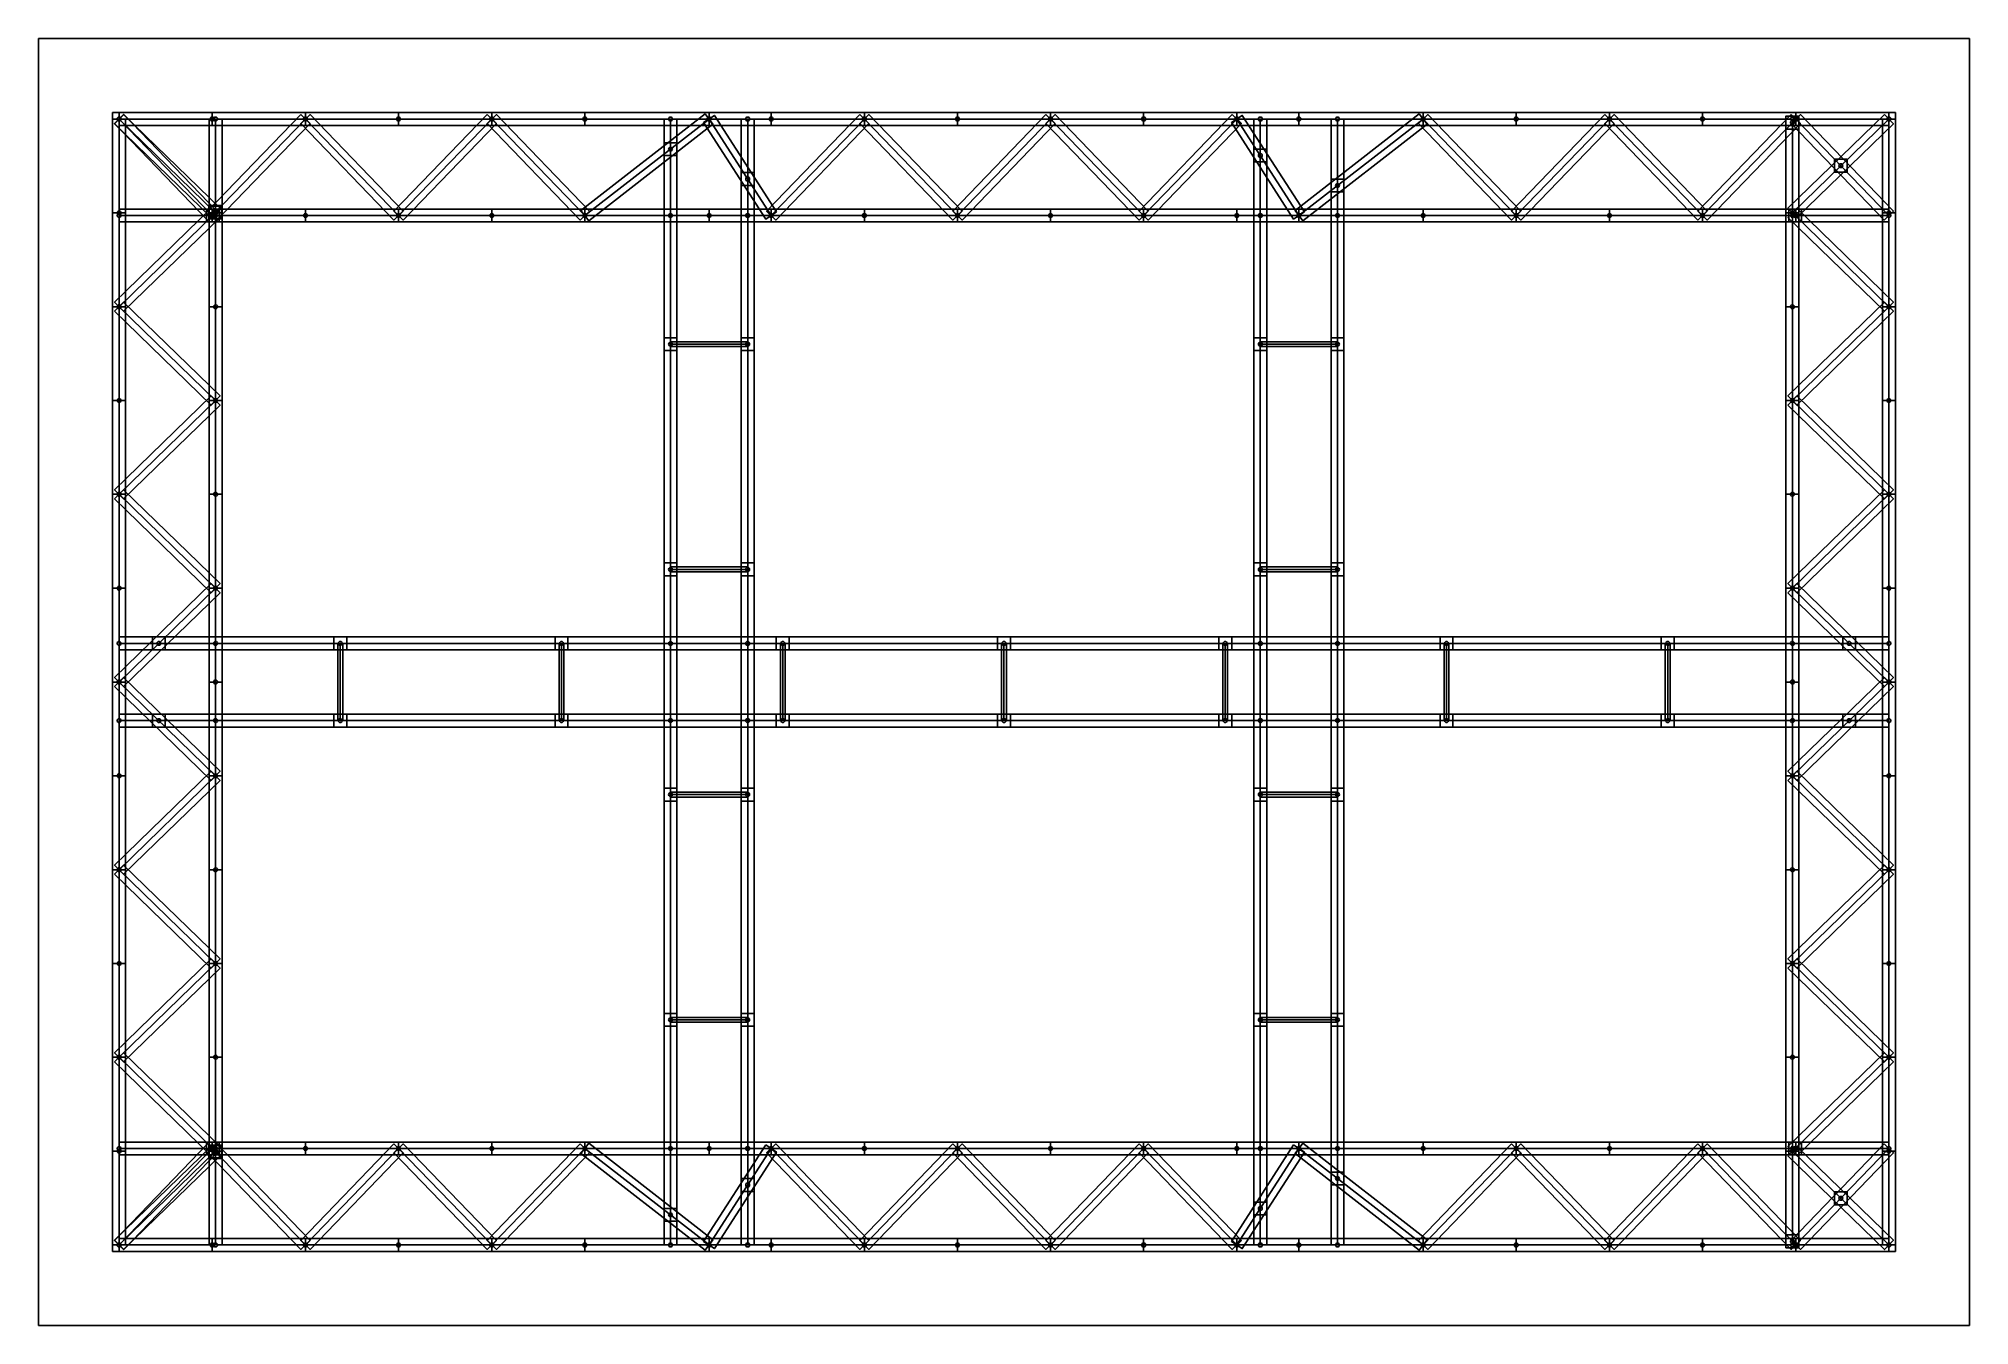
# Model space of a CAD drawing. Header units: metres. Extents: x 0 to 120, y 0 to 80.
import ezdxf

# ---------------------------------------------------------------- set-up
doc = ezdxf.new("R2010")
doc.units = ezdxf.units.M
for name, color, linetype in [('DEBUG_NODE', 1, 'Continuous'), ('PILLAR', 7, 'Continuous'), ('STRUT', 4, 'Continuous'), ('STRUT_OUTLINE', 9, 'Continuous'), ('TIE', 8, 'Continuous'), ('TRUSS_CHORD', 3, 'Continuous'), ('TRUSS_WEB', 30, 'Continuous'), ('WALING', 6, 'Continuous'), ('WALING_OUTLINE', 213, 'Continuous'), ('WALL_REF', 1, 'Continuous')]:
    doc.layers.add(name, color=color, linetype=linetype)

msp = doc.modelspace()

# ---------------------------------------------------------------- linework, layer by layer
at = {"layer": 'DEBUG_NODE'}
for centre in [(5, 75), (10.79, 75), (11, 75), (16.58, 75), (22.37, 75), (28.16, 75), (33.95, 75), (39.27, 75), (41.67, 75), (44.07, 75), (45.53, 75), (51.32, 75), (57.11, 75), (62.89, 75), (68.68, 75), (74.47, 75), (75.93, 75), (78.33, 75), (80.73, 75), (86.05, 75), (91.84, 75), (97.63, 75), (103.42, 75), (109, 75), (109, 74.78), (109.21, 75), (115, 75), (39.27, 73.13), (75.93, 72.73), (112.01, 72.1), (44.07, 71.27), (80.73, 70.87), (5, 69.17), (5, 69), (10.79, 69), (10.83, 69), (10.97, 69.19), (11, 69.22), (11, 69.17), (11, 69), (16.58, 69), (22.37, 69), (28.16, 69), (33.95, 69), (39.27, 69), (41.67, 69), (44.07, 69), (45.53, 69), (51.32, 69), (57.11, 69), (62.89, 69), (68.68, 69), (74.47, 69), (75.93, 69), (78.33, 69), (80.73, 69), (86.05, 69), (91.84, 69), (97.63, 69), (103.42, 69), (109, 69.17), (109, 69), (109.17, 69), (109.21, 69), (115, 69.17), (115, 69), (5, 63.33), (11, 63.33), (109, 63.33), (115, 63.33), (39.27, 61), (44.07, 61), (75.93, 61), (80.73, 61), (5, 57.5), (11, 57.5), (109, 57.5), (115, 57.5), (5, 51.67), (11, 51.67), (109, 51.67), (115, 51.67), (39.27, 47), (44.07, 47), (75.93, 47), (80.73, 47), (5, 45.83), (11, 45.83), (109, 45.83), (115, 45.83), (5, 42.4), (7.47, 42.4), (11, 42.4), (18.75, 42.4), (32.5, 42.4), (39.27, 42.4), (44.07, 42.4), (46.25, 42.4), (60, 42.4), (73.75, 42.4), (75.93, 42.4), (80.73, 42.4), (87.5, 42.4), (101.25, 42.4), (109, 42.4), (112.53, 42.4), (115, 42.4), (5, 40), (11, 40), (109, 40), (115, 40), (5, 37.6), (7.47, 37.6), (11, 37.6), (18.75, 37.6), (32.5, 37.6), (39.27, 37.6), (44.07, 37.6), (46.25, 37.6), (60, 37.6), (73.75, 37.6), (75.93, 37.6), (80.73, 37.6), (87.5, 37.6), (101.25, 37.6), (109, 37.6), (112.53, 37.6), (115, 37.6), (5, 34.17), (11, 34.17), (109, 34.17), (115, 34.17), (39.27, 33), (44.07, 33), (75.93, 33), (80.73, 33), (5, 28.33), (11, 28.33), (109, 28.33), (115, 28.33), (5, 22.5), (11, 22.5), (109, 22.5), (115, 22.5), (39.27, 19), (44.07, 19), (75.93, 19), (80.73, 19), (5, 16.67), (11, 16.67), (109, 16.67), (115, 16.67), (5, 11), (5, 10.83), (10.79, 11), (10.83, 11), (10.97, 10.81), (11, 11), (11, 10.83), (11, 10.78), (16.58, 11), (22.37, 11), (28.16, 11), (33.95, 11), (39.27, 11), (41.67, 11), (44.07, 11), (45.53, 11), (51.32, 11), (57.11, 11), (62.89, 11), (68.68, 11), (74.47, 11), (75.93, 11), (78.33, 11), (80.73, 11), (86.05, 11), (91.84, 11), (97.63, 11), (103.42, 11), (109, 11), (109, 10.83), (109.17, 11), (109.21, 11), (115, 11), (115, 10.83), (44.07, 8.73), (80.73, 9.13), (75.93, 7.27), (112.01, 7.9), (39.27, 6.87), (5, 5), (10.79, 5), (11, 5), (16.58, 5), (22.37, 5), (28.16, 5), (33.95, 5), (39.27, 5), (41.67, 5), (44.07, 5), (45.53, 5), (51.32, 5), (57.11, 5), (62.89, 5), (68.68, 5), (74.47, 5), (75.93, 5), (78.33, 5), (80.73, 5), (86.05, 5), (91.84, 5), (97.63, 5), (103.42, 5), (109, 5.22), (109, 5), (109.21, 5), (115, 5)]:
    msp.add_circle(centre, 0.12, dxfattribs=at)
at = {"layer": 'PILLAR'}
for points in [[(108.6, 74.38), (109.4, 74.38), (109.4, 75.18), (108.6, 75.18)], [(38.87, 72.73), (39.67, 72.73), (39.67, 73.53), (38.87, 73.53)], [(75.53, 72.33), (76.33, 72.33), (76.33, 73.13), (75.53, 73.13)], [(111.61, 71.7), (112.41, 71.7), (112.41, 72.5), (111.61, 72.5)], [(43.67, 70.87), (44.47, 70.87), (44.47, 71.67), (43.67, 71.67)], [(80.33, 70.47), (81.13, 70.47), (81.13, 71.27), (80.33, 71.27)], [(10.6, 68.82), (11.4, 68.82), (11.4, 69.62), (10.6, 69.62)], [(10.43, 68.6), (11.23, 68.6), (11.23, 69.4), (10.43, 69.4)], [(10.57, 68.79), (11.37, 68.79), (11.37, 69.59), (10.57, 69.59)], [(10.6, 68.6), (11.4, 68.6), (11.4, 69.4), (10.6, 69.4)], [(38.87, 68.6), (39.67, 68.6), (39.67, 69.4), (38.87, 69.4)], [(43.67, 68.6), (44.47, 68.6), (44.47, 69.4), (43.67, 69.4)], [(75.53, 68.6), (76.33, 68.6), (76.33, 69.4), (75.53, 69.4)], [(80.33, 68.6), (81.13, 68.6), (81.13, 69.4), (80.33, 69.4)], [(108.6, 68.6), (109.4, 68.6), (109.4, 69.4), (108.6, 69.4)], [(108.77, 68.6), (109.57, 68.6), (109.57, 69.4), (108.77, 69.4)], [(38.87, 60.6), (39.67, 60.6), (39.67, 61.4), (38.87, 61.4)], [(43.67, 60.6), (44.47, 60.6), (44.47, 61.4), (43.67, 61.4)], [(75.53, 60.6), (76.33, 60.6), (76.33, 61.4), (75.53, 61.4)], [(80.33, 60.6), (81.13, 60.6), (81.13, 61.4), (80.33, 61.4)], [(38.87, 46.6), (39.67, 46.6), (39.67, 47.4), (38.87, 47.4)], [(43.67, 46.6), (44.47, 46.6), (44.47, 47.4), (43.67, 47.4)], [(75.53, 46.6), (76.33, 46.6), (76.33, 47.4), (75.53, 47.4)], [(80.33, 46.6), (81.13, 46.6), (81.13, 47.4), (80.33, 47.4)], [(7.07, 42), (7.87, 42), (7.87, 42.8), (7.07, 42.8)], [(10.6, 42), (11.4, 42), (11.4, 42.8), (10.6, 42.8)], [(18.35, 42), (19.15, 42), (19.15, 42.8), (18.35, 42.8)], [(32.1, 42), (32.9, 42), (32.9, 42.8), (32.1, 42.8)], [(38.87, 42), (39.67, 42), (39.67, 42.8), (38.87, 42.8)], [(43.67, 42), (44.47, 42), (44.47, 42.8), (43.67, 42.8)], [(45.85, 42), (46.65, 42), (46.65, 42.8), (45.85, 42.8)], [(59.6, 42), (60.4, 42), (60.4, 42.8), (59.6, 42.8)], [(73.35, 42), (74.15, 42), (74.15, 42.8), (73.35, 42.8)], [(75.53, 42), (76.33, 42), (76.33, 42.8), (75.53, 42.8)], [(80.33, 42), (81.13, 42), (81.13, 42.8), (80.33, 42.8)], [(87.1, 42), (87.9, 42), (87.9, 42.8), (87.1, 42.8)], [(100.85, 42), (101.65, 42), (101.65, 42.8), (100.85, 42.8)], [(108.6, 42), (109.4, 42), (109.4, 42.8), (108.6, 42.8)], [(112.13, 42), (112.93, 42), (112.93, 42.8), (112.13, 42.8)], [(7.07, 37.2), (7.87, 37.2), (7.87, 38), (7.07, 38)], [(10.6, 37.2), (11.4, 37.2), (11.4, 38), (10.6, 38)], [(18.35, 37.2), (19.15, 37.2), (19.15, 38), (18.35, 38)], [(32.1, 37.2), (32.9, 37.2), (32.9, 38), (32.1, 38)], [(38.87, 37.2), (39.67, 37.2), (39.67, 38), (38.87, 38)], [(43.67, 37.2), (44.47, 37.2), (44.47, 38), (43.67, 38)], [(45.85, 37.2), (46.65, 37.2), (46.65, 38), (45.85, 38)], [(59.6, 37.2), (60.4, 37.2), (60.4, 38), (59.6, 38)], [(73.35, 37.2), (74.15, 37.2), (74.15, 38), (73.35, 38)], [(75.53, 37.2), (76.33, 37.2), (76.33, 38), (75.53, 38)], [(80.33, 37.2), (81.13, 37.2), (81.13, 38), (80.33, 38)], [(87.1, 37.2), (87.9, 37.2), (87.9, 38), (87.1, 38)], [(100.85, 37.2), (101.65, 37.2), (101.65, 38), (100.85, 38)], [(108.6, 37.2), (109.4, 37.2), (109.4, 38), (108.6, 38)], [(112.13, 37.2), (112.93, 37.2), (112.93, 38), (112.13, 38)], [(38.87, 32.6), (39.67, 32.6), (39.67, 33.4), (38.87, 33.4)], [(43.67, 32.6), (44.47, 32.6), (44.47, 33.4), (43.67, 33.4)], [(75.53, 32.6), (76.33, 32.6), (76.33, 33.4), (75.53, 33.4)], [(80.33, 32.6), (81.13, 32.6), (81.13, 33.4), (80.33, 33.4)], [(38.87, 18.6), (39.67, 18.6), (39.67, 19.4), (38.87, 19.4)], [(43.67, 18.6), (44.47, 18.6), (44.47, 19.4), (43.67, 19.4)], [(75.53, 18.6), (76.33, 18.6), (76.33, 19.4), (75.53, 19.4)], [(80.33, 18.6), (81.13, 18.6), (81.13, 19.4), (80.33, 19.4)], [(10.43, 10.6), (11.23, 10.6), (11.23, 11.4), (10.43, 11.4)], [(10.57, 10.41), (11.37, 10.41), (11.37, 11.21), (10.57, 11.21)], [(10.6, 10.6), (11.4, 10.6), (11.4, 11.4), (10.6, 11.4)], [(10.6, 10.38), (11.4, 10.38), (11.4, 11.18), (10.6, 11.18)], [(38.87, 10.6), (39.67, 10.6), (39.67, 11.4), (38.87, 11.4)], [(43.67, 10.6), (44.47, 10.6), (44.47, 11.4), (43.67, 11.4)], [(75.53, 10.6), (76.33, 10.6), (76.33, 11.4), (75.53, 11.4)], [(80.33, 10.6), (81.13, 10.6), (81.13, 11.4), (80.33, 11.4)], [(108.6, 10.6), (109.4, 10.6), (109.4, 11.4), (108.6, 11.4)], [(108.77, 10.6), (109.57, 10.6), (109.57, 11.4), (108.77, 11.4)], [(43.67, 8.33), (44.47, 8.33), (44.47, 9.13), (43.67, 9.13)], [(80.33, 8.73), (81.13, 8.73), (81.13, 9.53), (80.33, 9.53)], [(38.87, 6.47), (39.67, 6.47), (39.67, 7.27), (38.87, 7.27)], [(75.53, 6.87), (76.33, 6.87), (76.33, 7.67), (75.53, 7.67)], [(111.61, 7.5), (112.41, 7.5), (112.41, 8.3), (111.61, 8.3)], [(108.6, 4.82), (109.4, 4.82), (109.4, 5.62), (108.6, 5.62)]]:
    msp.add_lwpolyline(points, close=True, dxfattribs=at)
at = {"layer": 'STRUT'}
for points in [[(39.27, 5), (39.27, 75)], [(44.07, 5), (44.07, 75)], [(75.93, 5), (75.93, 75)], [(80.73, 5), (80.73, 75)], [(5, 42.4), (115, 42.4)], [(5, 37.6), (115, 37.6)]]:
    msp.add_lwpolyline(points, dxfattribs=at)
at = {"layer": 'STRUT_OUTLINE'}
for points in [[(11.08, 69.28), (10.5, 68.72), (4.71, 74.72), (5.29, 75.28), (11.08, 69.28)], [(4.72, 74.71), (5.28, 75.29), (11.28, 69.45), (10.72, 68.88), (4.72, 74.71)], [(16.29, 75.28), (16.87, 74.72), (11.08, 68.72), (10.5, 69.28), (16.29, 75.28)], [(22.66, 69.28), (22.08, 68.72), (16.29, 74.72), (16.87, 75.28), (22.66, 69.28)], [(27.87, 75.28), (28.45, 74.72), (22.66, 68.72), (22.08, 69.28), (27.87, 75.28)], [(34.24, 69.28), (33.66, 68.72), (27.87, 74.72), (28.45, 75.28), (34.24, 69.28)], [(41.42, 75.32), (41.91, 74.68), (34.19, 68.68), (33.7, 69.32), (41.42, 75.32)], [(38.87, 75), (39.67, 75), (39.67, 5), (38.87, 5), (38.87, 75)], [(45.86, 69.22), (45.19, 68.78), (41.33, 74.78), (42, 75.22), (45.86, 69.22)], [(43.67, 75), (44.47, 75), (44.47, 5), (43.67, 5), (43.67, 75)], [(51.03, 75.28), (51.6, 74.72), (45.81, 68.72), (45.24, 69.28), (51.03, 75.28)], [(57.39, 69.28), (56.82, 68.72), (51.03, 74.72), (51.6, 75.28), (57.39, 69.28)], [(62.61, 75.28), (63.18, 74.72), (57.39, 68.72), (56.82, 69.28), (62.61, 75.28)], [(68.97, 69.28), (68.4, 68.72), (62.61, 74.72), (63.18, 75.28), (68.97, 69.28)], [(74.19, 75.28), (74.76, 74.72), (68.97, 68.72), (68.4, 69.28), (74.19, 75.28)], [(78.67, 69.22), (78, 68.78), (74.14, 74.78), (74.81, 75.22), (78.67, 69.22)], [(75.53, 75), (76.33, 75), (76.33, 5), (75.53, 5), (75.53, 75)], [(85.81, 75.32), (86.3, 74.68), (78.58, 68.68), (78.09, 69.32), (85.81, 75.32)], [(80.33, 75), (81.13, 75), (81.13, 5), (80.33, 5), (80.33, 75)], [(92.13, 69.28), (91.55, 68.72), (85.76, 74.72), (86.34, 75.28), (92.13, 69.28)], [(97.34, 75.28), (97.92, 74.72), (92.13, 68.72), (91.55, 69.28), (97.34, 75.28)], [(103.71, 69.28), (103.13, 68.72), (97.34, 74.72), (97.92, 75.28), (103.71, 69.28)], [(108.92, 75.28), (109.5, 74.72), (103.71, 68.72), (103.13, 69.28), (108.92, 75.28)], [(114.72, 75.29), (115.28, 74.71), (109.28, 68.88), (108.72, 69.45), (114.72, 75.29)], [(115.29, 69.28), (114.71, 68.72), (108.92, 74.72), (109.5, 75.28), (115.29, 69.28)], [(10.72, 69.45), (11.28, 68.88), (5.28, 63.05), (4.72, 63.62), (10.72, 69.45)], [(108.72, 68.88), (109.28, 69.45), (115.28, 63.62), (114.72, 63.05), (108.72, 68.88)], [(4.72, 63.05), (5.28, 63.62), (11.28, 57.79), (10.72, 57.21), (4.72, 63.05)], [(114.72, 63.62), (115.28, 63.05), (109.28, 57.21), (108.72, 57.79), (114.72, 63.62)], [(44.07, 61.15), (44.07, 60.85), (39.27, 60.85), (39.27, 61.15), (44.07, 61.15)], [(80.73, 61.15), (80.73, 60.85), (75.93, 60.85), (75.93, 61.15), (80.73, 61.15)], [(10.72, 57.79), (11.28, 57.21), (5.28, 51.38), (4.72, 51.95), (10.72, 57.79)], [(108.72, 57.21), (109.28, 57.79), (115.28, 51.95), (114.72, 51.38), (108.72, 57.21)], [(4.72, 51.38), (5.28, 51.95), (11.28, 46.12), (10.72, 45.55), (4.72, 51.38)], [(114.72, 51.95), (115.28, 51.38), (109.28, 45.55), (108.72, 46.12), (114.72, 51.95)], [(44.07, 47.15), (44.07, 46.85), (39.27, 46.85), (39.27, 47.15), (44.07, 47.15)], [(80.73, 47.15), (80.73, 46.85), (75.93, 46.85), (75.93, 47.15), (80.73, 47.15)], [(10.72, 46.12), (11.28, 45.55), (5.28, 39.71), (4.72, 40.29), (10.72, 46.12)], [(108.72, 45.55), (109.28, 46.12), (115.28, 40.29), (114.72, 39.71), (108.72, 45.55)], [(115, 42.8), (115, 42), (5, 42), (5, 42.8), (115, 42.8)], [(18.6, 42.4), (18.9, 42.4), (18.9, 37.6), (18.6, 37.6), (18.6, 42.4)], [(32.35, 42.4), (32.65, 42.4), (32.65, 37.6), (32.35, 37.6), (32.35, 42.4)], [(46.1, 42.4), (46.4, 42.4), (46.4, 37.6), (46.1, 37.6), (46.1, 42.4)], [(59.85, 42.4), (60.15, 42.4), (60.15, 37.6), (59.85, 37.6), (59.85, 42.4)], [(73.6, 42.4), (73.9, 42.4), (73.9, 37.6), (73.6, 37.6), (73.6, 42.4)], [(87.35, 42.4), (87.65, 42.4), (87.65, 37.6), (87.35, 37.6), (87.35, 42.4)], [(101.1, 42.4), (101.4, 42.4), (101.4, 37.6), (101.1, 37.6), (101.1, 42.4)], [(4.72, 39.71), (5.28, 40.29), (11.28, 34.45), (10.72, 33.88), (4.72, 39.71)], [(114.72, 40.29), (115.28, 39.71), (109.28, 33.88), (108.72, 34.45), (114.72, 40.29)], [(115, 38), (115, 37.2), (5, 37.2), (5, 38), (115, 38)], [(10.72, 34.45), (11.28, 33.88), (5.28, 28.05), (4.72, 28.62), (10.72, 34.45)], [(108.72, 33.88), (109.28, 34.45), (115.28, 28.62), (114.72, 28.05), (108.72, 33.88)], [(44.07, 33.15), (44.07, 32.85), (39.27, 32.85), (39.27, 33.15), (44.07, 33.15)], [(80.73, 33.15), (80.73, 32.85), (75.93, 32.85), (75.93, 33.15), (80.73, 33.15)], [(4.72, 28.05), (5.28, 28.62), (11.28, 22.79), (10.72, 22.21), (4.72, 28.05)], [(114.72, 28.62), (115.28, 28.05), (109.28, 22.21), (108.72, 22.79), (114.72, 28.62)], [(10.72, 22.79), (11.28, 22.21), (5.28, 16.38), (4.72, 16.95), (10.72, 22.79)], [(108.72, 22.21), (109.28, 22.79), (115.28, 16.95), (114.72, 16.38), (108.72, 22.21)], [(44.07, 19.15), (44.07, 18.85), (39.27, 18.85), (39.27, 19.15), (44.07, 19.15)], [(80.73, 19.15), (80.73, 18.85), (75.93, 18.85), (75.93, 19.15), (80.73, 19.15)], [(4.72, 16.38), (5.28, 16.95), (11.28, 11.12), (10.72, 10.55), (4.72, 16.38)], [(114.72, 16.95), (115.28, 16.38), (109.28, 10.55), (108.72, 11.12), (114.72, 16.95)], [(10.5, 11.28), (11.08, 10.72), (5.29, 4.72), (4.71, 5.28), (10.5, 11.28)], [(10.72, 11.12), (11.28, 10.55), (5.28, 4.71), (4.72, 5.29), (10.72, 11.12)], [(16.87, 5.28), (16.29, 4.72), (10.5, 10.72), (11.08, 11.28), (16.87, 5.28)], [(22.08, 11.28), (22.66, 10.72), (16.87, 4.72), (16.29, 5.28), (22.08, 11.28)], [(28.45, 5.28), (27.87, 4.72), (22.08, 10.72), (22.66, 11.28), (28.45, 5.28)], [(33.66, 11.28), (34.24, 10.72), (28.45, 4.72), (27.87, 5.28), (33.66, 11.28)], [(41.91, 5.32), (41.42, 4.68), (33.7, 10.68), (34.19, 11.32), (41.91, 5.32)], [(45.19, 11.22), (45.86, 10.78), (42, 4.78), (41.33, 5.22), (45.19, 11.22)], [(51.6, 5.28), (51.03, 4.72), (45.24, 10.72), (45.81, 11.28), (51.6, 5.28)], [(56.82, 11.28), (57.39, 10.72), (51.6, 4.72), (51.03, 5.28), (56.82, 11.28)], [(63.18, 5.28), (62.61, 4.72), (56.82, 10.72), (57.39, 11.28), (63.18, 5.28)], [(68.4, 11.28), (68.97, 10.72), (63.18, 4.72), (62.61, 5.28), (68.4, 11.28)], [(74.76, 5.28), (74.19, 4.72), (68.4, 10.72), (68.97, 11.28), (74.76, 5.28)], [(78, 11.22), (78.67, 10.78), (74.81, 4.78), (74.14, 5.22), (78, 11.22)], [(86.3, 5.32), (85.81, 4.68), (78.09, 10.68), (78.58, 11.32), (86.3, 5.32)], [(91.55, 11.28), (92.13, 10.72), (86.34, 4.72), (85.76, 5.28), (91.55, 11.28)], [(97.92, 5.28), (97.34, 4.72), (91.55, 10.72), (92.13, 11.28), (97.92, 5.28)], [(103.13, 11.28), (103.71, 10.72), (97.92, 4.72), (97.34, 5.28), (103.13, 11.28)], [(109.5, 5.28), (108.92, 4.72), (103.13, 10.72), (103.71, 11.28), (109.5, 5.28)], [(108.72, 10.55), (109.28, 11.12), (115.28, 5.29), (114.72, 4.71), (108.72, 10.55)], [(114.71, 11.28), (115.29, 10.72), (109.5, 4.72), (108.92, 5.28), (114.71, 11.28)]]:
    msp.add_lwpolyline(points, close=True, dxfattribs=at)
at = {"layer": 'TIE'}
for points in [[(39.27, 61), (44.07, 61)], [(75.93, 61), (80.73, 61)], [(39.27, 47), (44.07, 47)], [(75.93, 47), (80.73, 47)], [(18.75, 37.6), (18.75, 42.4)], [(32.5, 37.6), (32.5, 42.4)], [(46.25, 37.6), (46.25, 42.4)], [(60, 37.6), (60, 42.4)], [(73.75, 37.6), (73.75, 42.4)], [(87.5, 37.6), (87.5, 42.4)], [(101.25, 37.6), (101.25, 42.4)], [(39.27, 33), (44.07, 33)], [(75.93, 33), (80.73, 33)], [(39.27, 19), (44.07, 19)], [(75.93, 19), (80.73, 19)]]:
    msp.add_lwpolyline(points, dxfattribs=at)
at = {"layer": 'TRUSS_CHORD'}
for points in [[(4.6, 75), (5.4, 75), (5.4, 69.17), (4.6, 69.17), (4.6, 75)], [(10.79, 75.4), (10.79, 74.6), (5, 74.6), (5, 75.4), (10.79, 75.4)], [(10.6, 75), (11.4, 75), (11.4, 69.17), (10.6, 69.17), (10.6, 75)], [(16.58, 75.4), (16.58, 74.6), (10.79, 74.6), (10.79, 75.4), (16.58, 75.4)], [(22.37, 75.4), (22.37, 74.6), (16.58, 74.6), (16.58, 75.4), (22.37, 75.4)], [(28.16, 75.4), (28.16, 74.6), (22.37, 74.6), (22.37, 75.4), (28.16, 75.4)], [(33.95, 75.4), (33.95, 74.6), (28.16, 74.6), (28.16, 75.4), (33.95, 75.4)], [(41.67, 75.4), (41.67, 74.6), (33.95, 74.6), (33.95, 75.4), (41.67, 75.4)], [(45.53, 75.4), (45.53, 74.6), (41.67, 74.6), (41.67, 75.4), (45.53, 75.4)], [(51.32, 75.4), (51.32, 74.6), (45.53, 74.6), (45.53, 75.4), (51.32, 75.4)], [(57.11, 75.4), (57.11, 74.6), (51.32, 74.6), (51.32, 75.4), (57.11, 75.4)], [(62.89, 75.4), (62.89, 74.6), (57.11, 74.6), (57.11, 75.4), (62.89, 75.4)], [(68.68, 75.4), (68.68, 74.6), (62.89, 74.6), (62.89, 75.4), (68.68, 75.4)], [(74.47, 75.4), (74.47, 74.6), (68.68, 74.6), (68.68, 75.4), (74.47, 75.4)], [(78.33, 75.4), (78.33, 74.6), (74.47, 74.6), (74.47, 75.4), (78.33, 75.4)], [(86.05, 75.4), (86.05, 74.6), (78.33, 74.6), (78.33, 75.4), (86.05, 75.4)], [(91.84, 75.4), (91.84, 74.6), (86.05, 74.6), (86.05, 75.4), (91.84, 75.4)], [(97.63, 75.4), (97.63, 74.6), (91.84, 74.6), (91.84, 75.4), (97.63, 75.4)], [(103.42, 75.4), (103.42, 74.6), (97.63, 74.6), (97.63, 75.4), (103.42, 75.4)], [(109.21, 75.4), (109.21, 74.6), (103.42, 74.6), (103.42, 75.4), (109.21, 75.4)], [(108.6, 75), (109.4, 75), (109.4, 69.17), (108.6, 69.17), (108.6, 75)], [(115, 75.4), (115, 74.6), (109.21, 74.6), (109.21, 75.4), (115, 75.4)], [(114.6, 75), (115.4, 75), (115.4, 69.17), (114.6, 69.17), (114.6, 75)], [(4.6, 69.17), (5.4, 69.17), (5.4, 63.33), (4.6, 63.33), (4.6, 69.17)], [(10.79, 69.4), (10.79, 68.6), (5, 68.6), (5, 69.4), (10.79, 69.4)], [(10.6, 69.17), (11.4, 69.17), (11.4, 63.33), (10.6, 63.33), (10.6, 69.17)], [(16.58, 69.4), (16.58, 68.6), (10.79, 68.6), (10.79, 69.4), (16.58, 69.4)], [(22.37, 69.4), (22.37, 68.6), (16.58, 68.6), (16.58, 69.4), (22.37, 69.4)], [(28.16, 69.4), (28.16, 68.6), (22.37, 68.6), (22.37, 69.4), (28.16, 69.4)], [(33.95, 69.4), (33.95, 68.6), (28.16, 68.6), (28.16, 69.4), (33.95, 69.4)], [(41.67, 69.4), (41.67, 68.6), (33.95, 68.6), (33.95, 69.4), (41.67, 69.4)], [(45.53, 69.4), (45.53, 68.6), (41.67, 68.6), (41.67, 69.4), (45.53, 69.4)], [(51.32, 69.4), (51.32, 68.6), (45.53, 68.6), (45.53, 69.4), (51.32, 69.4)], [(57.11, 69.4), (57.11, 68.6), (51.32, 68.6), (51.32, 69.4), (57.11, 69.4)], [(62.89, 69.4), (62.89, 68.6), (57.11, 68.6), (57.11, 69.4), (62.89, 69.4)], [(68.68, 69.4), (68.68, 68.6), (62.89, 68.6), (62.89, 69.4), (68.68, 69.4)], [(74.47, 69.4), (74.47, 68.6), (68.68, 68.6), (68.68, 69.4), (74.47, 69.4)], [(78.33, 69.4), (78.33, 68.6), (74.47, 68.6), (74.47, 69.4), (78.33, 69.4)], [(86.05, 69.4), (86.05, 68.6), (78.33, 68.6), (78.33, 69.4), (86.05, 69.4)], [(91.84, 69.4), (91.84, 68.6), (86.05, 68.6), (86.05, 69.4), (91.84, 69.4)], [(97.63, 69.4), (97.63, 68.6), (91.84, 68.6), (91.84, 69.4), (97.63, 69.4)], [(103.42, 69.4), (103.42, 68.6), (97.63, 68.6), (97.63, 69.4), (103.42, 69.4)], [(109.21, 69.4), (109.21, 68.6), (103.42, 68.6), (103.42, 69.4), (109.21, 69.4)], [(108.6, 69.17), (109.4, 69.17), (109.4, 63.33), (108.6, 63.33), (108.6, 69.17)], [(115, 69.4), (115, 68.6), (109.21, 68.6), (109.21, 69.4), (115, 69.4)], [(114.6, 69.17), (115.4, 69.17), (115.4, 63.33), (114.6, 63.33), (114.6, 69.17)], [(4.6, 63.33), (5.4, 63.33), (5.4, 57.5), (4.6, 57.5), (4.6, 63.33)], [(10.6, 63.33), (11.4, 63.33), (11.4, 57.5), (10.6, 57.5), (10.6, 63.33)], [(108.6, 63.33), (109.4, 63.33), (109.4, 57.5), (108.6, 57.5), (108.6, 63.33)], [(114.6, 63.33), (115.4, 63.33), (115.4, 57.5), (114.6, 57.5), (114.6, 63.33)], [(4.6, 57.5), (5.4, 57.5), (5.4, 51.67), (4.6, 51.67), (4.6, 57.5)], [(10.6, 57.5), (11.4, 57.5), (11.4, 51.67), (10.6, 51.67), (10.6, 57.5)], [(108.6, 57.5), (109.4, 57.5), (109.4, 51.67), (108.6, 51.67), (108.6, 57.5)], [(114.6, 57.5), (115.4, 57.5), (115.4, 51.67), (114.6, 51.67), (114.6, 57.5)], [(4.6, 51.67), (5.4, 51.67), (5.4, 45.83), (4.6, 45.83), (4.6, 51.67)], [(10.6, 51.67), (11.4, 51.67), (11.4, 45.83), (10.6, 45.83), (10.6, 51.67)], [(108.6, 51.67), (109.4, 51.67), (109.4, 45.83), (108.6, 45.83), (108.6, 51.67)], [(114.6, 51.67), (115.4, 51.67), (115.4, 45.83), (114.6, 45.83), (114.6, 51.67)], [(4.6, 45.83), (5.4, 45.83), (5.4, 40), (4.6, 40), (4.6, 45.83)], [(10.6, 45.83), (11.4, 45.83), (11.4, 40), (10.6, 40), (10.6, 45.83)], [(108.6, 45.83), (109.4, 45.83), (109.4, 40), (108.6, 40), (108.6, 45.83)], [(114.6, 45.83), (115.4, 45.83), (115.4, 40), (114.6, 40), (114.6, 45.83)], [(4.6, 40), (5.4, 40), (5.4, 34.17), (4.6, 34.17), (4.6, 40)], [(10.6, 40), (11.4, 40), (11.4, 34.17), (10.6, 34.17), (10.6, 40)], [(108.6, 40), (109.4, 40), (109.4, 34.17), (108.6, 34.17), (108.6, 40)], [(114.6, 40), (115.4, 40), (115.4, 34.17), (114.6, 34.17), (114.6, 40)], [(4.6, 34.17), (5.4, 34.17), (5.4, 28.33), (4.6, 28.33), (4.6, 34.17)], [(10.6, 34.17), (11.4, 34.17), (11.4, 28.33), (10.6, 28.33), (10.6, 34.17)], [(108.6, 34.17), (109.4, 34.17), (109.4, 28.33), (108.6, 28.33), (108.6, 34.17)], [(114.6, 34.17), (115.4, 34.17), (115.4, 28.33), (114.6, 28.33), (114.6, 34.17)], [(4.6, 28.33), (5.4, 28.33), (5.4, 22.5), (4.6, 22.5), (4.6, 28.33)], [(10.6, 28.33), (11.4, 28.33), (11.4, 22.5), (10.6, 22.5), (10.6, 28.33)], [(108.6, 28.33), (109.4, 28.33), (109.4, 22.5), (108.6, 22.5), (108.6, 28.33)], [(114.6, 28.33), (115.4, 28.33), (115.4, 22.5), (114.6, 22.5), (114.6, 28.33)], [(4.6, 22.5), (5.4, 22.5), (5.4, 16.67), (4.6, 16.67), (4.6, 22.5)], [(10.6, 22.5), (11.4, 22.5), (11.4, 16.67), (10.6, 16.67), (10.6, 22.5)], [(108.6, 22.5), (109.4, 22.5), (109.4, 16.67), (108.6, 16.67), (108.6, 22.5)], [(114.6, 22.5), (115.4, 22.5), (115.4, 16.67), (114.6, 16.67), (114.6, 22.5)], [(4.6, 16.67), (5.4, 16.67), (5.4, 10.83), (4.6, 10.83), (4.6, 16.67)], [(10.6, 16.67), (11.4, 16.67), (11.4, 10.83), (10.6, 10.83), (10.6, 16.67)], [(108.6, 16.67), (109.4, 16.67), (109.4, 10.83), (108.6, 10.83), (108.6, 16.67)], [(114.6, 16.67), (115.4, 16.67), (115.4, 10.83), (114.6, 10.83), (114.6, 16.67)], [(4.6, 10.83), (5.4, 10.83), (5.4, 5), (4.6, 5), (4.6, 10.83)], [(10.79, 11.4), (10.79, 10.6), (5, 10.6), (5, 11.4), (10.79, 11.4)], [(10.6, 10.83), (11.4, 10.83), (11.4, 5), (10.6, 5), (10.6, 10.83)], [(16.58, 11.4), (16.58, 10.6), (10.79, 10.6), (10.79, 11.4), (16.58, 11.4)], [(22.37, 11.4), (22.37, 10.6), (16.58, 10.6), (16.58, 11.4), (22.37, 11.4)], [(28.16, 11.4), (28.16, 10.6), (22.37, 10.6), (22.37, 11.4), (28.16, 11.4)], [(33.95, 11.4), (33.95, 10.6), (28.16, 10.6), (28.16, 11.4), (33.95, 11.4)], [(41.67, 11.4), (41.67, 10.6), (33.95, 10.6), (33.95, 11.4), (41.67, 11.4)], [(45.53, 11.4), (45.53, 10.6), (41.67, 10.6), (41.67, 11.4), (45.53, 11.4)], [(51.32, 11.4), (51.32, 10.6), (45.53, 10.6), (45.53, 11.4), (51.32, 11.4)], [(57.11, 11.4), (57.11, 10.6), (51.32, 10.6), (51.32, 11.4), (57.11, 11.4)], [(62.89, 11.4), (62.89, 10.6), (57.11, 10.6), (57.11, 11.4), (62.89, 11.4)], [(68.68, 11.4), (68.68, 10.6), (62.89, 10.6), (62.89, 11.4), (68.68, 11.4)], [(74.47, 11.4), (74.47, 10.6), (68.68, 10.6), (68.68, 11.4), (74.47, 11.4)], [(78.33, 11.4), (78.33, 10.6), (74.47, 10.6), (74.47, 11.4), (78.33, 11.4)], [(86.05, 11.4), (86.05, 10.6), (78.33, 10.6), (78.33, 11.4), (86.05, 11.4)], [(91.84, 11.4), (91.84, 10.6), (86.05, 10.6), (86.05, 11.4), (91.84, 11.4)], [(97.63, 11.4), (97.63, 10.6), (91.84, 10.6), (91.84, 11.4), (97.63, 11.4)], [(103.42, 11.4), (103.42, 10.6), (97.63, 10.6), (97.63, 11.4), (103.42, 11.4)], [(109.21, 11.4), (109.21, 10.6), (103.42, 10.6), (103.42, 11.4), (109.21, 11.4)], [(108.6, 10.83), (109.4, 10.83), (109.4, 5), (108.6, 5), (108.6, 10.83)], [(115, 11.4), (115, 10.6), (109.21, 10.6), (109.21, 11.4), (115, 11.4)], [(114.6, 10.83), (115.4, 10.83), (115.4, 5), (114.6, 5), (114.6, 10.83)], [(10.79, 5.4), (10.79, 4.6), (5, 4.6), (5, 5.4), (10.79, 5.4)], [(16.58, 5.4), (16.58, 4.6), (10.79, 4.6), (10.79, 5.4), (16.58, 5.4)], [(22.37, 5.4), (22.37, 4.6), (16.58, 4.6), (16.58, 5.4), (22.37, 5.4)], [(28.16, 5.4), (28.16, 4.6), (22.37, 4.6), (22.37, 5.4), (28.16, 5.4)], [(33.95, 5.4), (33.95, 4.6), (28.16, 4.6), (28.16, 5.4), (33.95, 5.4)], [(41.67, 5.4), (41.67, 4.6), (33.95, 4.6), (33.95, 5.4), (41.67, 5.4)], [(45.53, 5.4), (45.53, 4.6), (41.67, 4.6), (41.67, 5.4), (45.53, 5.4)], [(51.32, 5.4), (51.32, 4.6), (45.53, 4.6), (45.53, 5.4), (51.32, 5.4)], [(57.11, 5.4), (57.11, 4.6), (51.32, 4.6), (51.32, 5.4), (57.11, 5.4)], [(62.89, 5.4), (62.89, 4.6), (57.11, 4.6), (57.11, 5.4), (62.89, 5.4)], [(68.68, 5.4), (68.68, 4.6), (62.89, 4.6), (62.89, 5.4), (68.68, 5.4)], [(74.47, 5.4), (74.47, 4.6), (68.68, 4.6), (68.68, 5.4), (74.47, 5.4)], [(78.33, 5.4), (78.33, 4.6), (74.47, 4.6), (74.47, 5.4), (78.33, 5.4)], [(86.05, 5.4), (86.05, 4.6), (78.33, 4.6), (78.33, 5.4), (86.05, 5.4)], [(91.84, 5.4), (91.84, 4.6), (86.05, 4.6), (86.05, 5.4), (91.84, 5.4)], [(97.63, 5.4), (97.63, 4.6), (91.84, 4.6), (91.84, 5.4), (97.63, 5.4)], [(103.42, 5.4), (103.42, 4.6), (97.63, 4.6), (97.63, 5.4), (103.42, 5.4)], [(109.21, 5.4), (109.21, 4.6), (103.42, 4.6), (103.42, 5.4), (109.21, 5.4)], [(115, 5.4), (115, 4.6), (109.21, 4.6), (109.21, 5.4), (115, 5.4)]]:
    msp.add_lwpolyline(points, close=True, dxfattribs=at)
for points in [[(5, 69.17), (5, 75)], [(5, 75), (10.79, 75)], [(10.79, 75), (16.58, 75)], [(11, 69.17), (11, 75)], [(16.58, 75), (22.37, 75)], [(22.37, 75), (28.16, 75)], [(28.16, 75), (33.95, 75)], [(33.95, 75), (41.67, 75)], [(41.67, 75), (45.53, 75)], [(45.53, 75), (51.32, 75)], [(51.32, 75), (57.11, 75)], [(57.11, 75), (62.89, 75)], [(62.89, 75), (68.68, 75)], [(68.68, 75), (74.47, 75)], [(74.47, 75), (78.33, 75)], [(78.33, 75), (86.05, 75)], [(86.05, 75), (91.84, 75)], [(91.84, 75), (97.63, 75)], [(97.63, 75), (103.42, 75)], [(103.42, 75), (109.21, 75)], [(109, 69.17), (109, 75)], [(109.21, 75), (115, 75)], [(115, 69.17), (115, 75)], [(5, 63.33), (5, 69.17)], [(5, 69), (10.79, 69)], [(10.79, 69), (16.58, 69)], [(11, 63.33), (11, 69.17)], [(16.58, 69), (22.37, 69)], [(22.37, 69), (28.16, 69)], [(28.16, 69), (33.95, 69)], [(33.95, 69), (41.67, 69)], [(41.67, 69), (45.53, 69)], [(45.53, 69), (51.32, 69)], [(51.32, 69), (57.11, 69)], [(57.11, 69), (62.89, 69)], [(62.89, 69), (68.68, 69)], [(68.68, 69), (74.47, 69)], [(74.47, 69), (78.33, 69)], [(78.33, 69), (86.05, 69)], [(86.05, 69), (91.84, 69)], [(91.84, 69), (97.63, 69)], [(97.63, 69), (103.42, 69)], [(103.42, 69), (109.21, 69)], [(109, 63.33), (109, 69.17)], [(109.21, 69), (115, 69)], [(115, 63.33), (115, 69.17)], [(5, 57.5), (5, 63.33)], [(11, 57.5), (11, 63.33)], [(109, 57.5), (109, 63.33)], [(115, 57.5), (115, 63.33)], [(5, 51.67), (5, 57.5)], [(11, 51.67), (11, 57.5)], [(109, 51.67), (109, 57.5)], [(115, 51.67), (115, 57.5)], [(5, 45.83), (5, 51.67)], [(11, 45.83), (11, 51.67)], [(109, 45.83), (109, 51.67)], [(115, 45.83), (115, 51.67)], [(5, 40), (5, 45.83)], [(11, 40), (11, 45.83)], [(109, 40), (109, 45.83)], [(115, 40), (115, 45.83)], [(5, 34.17), (5, 40)], [(11, 34.17), (11, 40)], [(109, 34.17), (109, 40)], [(115, 34.17), (115, 40)], [(5, 28.33), (5, 34.17)], [(11, 28.33), (11, 34.17)], [(109, 28.33), (109, 34.17)], [(115, 28.33), (115, 34.17)], [(5, 22.5), (5, 28.33)], [(11, 22.5), (11, 28.33)], [(109, 22.5), (109, 28.33)], [(115, 22.5), (115, 28.33)], [(5, 16.67), (5, 22.5)], [(11, 16.67), (11, 22.5)], [(109, 16.67), (109, 22.5)], [(115, 16.67), (115, 22.5)], [(5, 10.83), (5, 16.67)], [(11, 10.83), (11, 16.67)], [(109, 10.83), (109, 16.67)], [(115, 10.83), (115, 16.67)], [(5, 11), (10.79, 11)], [(5, 5), (5, 10.83)], [(10.79, 11), (16.58, 11)], [(11, 5), (11, 10.83)], [(16.58, 11), (22.37, 11)], [(22.37, 11), (28.16, 11)], [(28.16, 11), (33.95, 11)], [(33.95, 11), (41.67, 11)], [(41.67, 11), (45.53, 11)], [(45.53, 11), (51.32, 11)], [(51.32, 11), (57.11, 11)], [(57.11, 11), (62.89, 11)], [(62.89, 11), (68.68, 11)], [(68.68, 11), (74.47, 11)], [(74.47, 11), (78.33, 11)], [(78.33, 11), (86.05, 11)], [(86.05, 11), (91.84, 11)], [(91.84, 11), (97.63, 11)], [(97.63, 11), (103.42, 11)], [(103.42, 11), (109.21, 11)], [(109, 5), (109, 10.83)], [(109.21, 11), (115, 11)], [(115, 5), (115, 10.83)], [(5, 5), (10.79, 5)], [(10.79, 5), (16.58, 5)], [(16.58, 5), (22.37, 5)], [(22.37, 5), (28.16, 5)], [(28.16, 5), (33.95, 5)], [(33.95, 5), (41.67, 5)], [(41.67, 5), (45.53, 5)], [(45.53, 5), (51.32, 5)], [(51.32, 5), (57.11, 5)], [(57.11, 5), (62.89, 5)], [(62.89, 5), (68.68, 5)], [(68.68, 5), (74.47, 5)], [(74.47, 5), (78.33, 5)], [(78.33, 5), (86.05, 5)], [(86.05, 5), (91.84, 5)], [(91.84, 5), (97.63, 5)], [(97.63, 5), (103.42, 5)], [(103.42, 5), (109.21, 5)], [(109.21, 5), (115, 5)]]:
    msp.add_lwpolyline(points, dxfattribs=at)
at = {"layer": 'TRUSS_WEB'}
for points in [[(11, 69.17), (5, 75)], [(5, 75), (10.79, 69)], [(10.79, 69), (16.58, 75)], [(16.58, 75), (22.37, 69)], [(22.37, 69), (28.16, 75)], [(28.16, 75), (33.95, 69)], [(33.95, 69), (41.67, 75)], [(41.67, 75), (45.53, 69)], [(45.53, 69), (51.32, 75)], [(51.32, 75), (57.11, 69)], [(57.11, 69), (62.89, 75)], [(62.89, 75), (68.68, 69)], [(68.68, 69), (74.47, 75)], [(74.47, 75), (78.33, 69)], [(78.33, 69), (86.05, 75)], [(86.05, 75), (91.84, 69)], [(91.84, 69), (97.63, 75)], [(97.63, 75), (103.42, 69)], [(103.42, 69), (109.21, 75)], [(109, 69.17), (115, 75)], [(109.21, 75), (115, 69)], [(5, 63.33), (11, 69.17)], [(115, 63.33), (109, 69.17)], [(11, 57.5), (5, 63.33)], [(109, 57.5), (115, 63.33)], [(5, 51.67), (11, 57.5)], [(115, 51.67), (109, 57.5)], [(11, 45.83), (5, 51.67)], [(109, 45.83), (115, 51.67)], [(5, 40), (11, 45.83)], [(115, 40), (109, 45.83)], [(11, 34.17), (5, 40)], [(109, 34.17), (115, 40)], [(5, 28.33), (11, 34.17)], [(115, 28.33), (109, 34.17)], [(11, 22.5), (5, 28.33)], [(109, 22.5), (115, 28.33)], [(5, 16.67), (11, 22.5)], [(115, 16.67), (109, 22.5)], [(11, 10.83), (5, 16.67)], [(109, 10.83), (115, 16.67)], [(5, 5), (10.79, 11)], [(5, 5), (11, 10.83)], [(10.79, 11), (16.58, 5)], [(16.58, 5), (22.37, 11)], [(22.37, 11), (28.16, 5)], [(28.16, 5), (33.95, 11)], [(33.95, 11), (41.67, 5)], [(41.67, 5), (45.53, 11)], [(45.53, 11), (51.32, 5)], [(51.32, 5), (57.11, 11)], [(57.11, 11), (62.89, 5)], [(62.89, 5), (68.68, 11)], [(68.68, 11), (74.47, 5)], [(74.47, 5), (78.33, 11)], [(78.33, 11), (86.05, 5)], [(86.05, 5), (91.84, 11)], [(91.84, 11), (97.63, 5)], [(97.63, 5), (103.42, 11)], [(103.42, 11), (109.21, 5)], [(115, 5), (109, 10.83)], [(109.21, 5), (115, 11)]]:
    msp.add_lwpolyline(points, dxfattribs=at)
at = {"layer": 'WALING'}
msp.add_lwpolyline([(5, 5), (5, 75), (115, 75), (115, 5), (5, 5)], close=True, dxfattribs=at)
at = {"layer": 'WALING_OUTLINE'}
msp.add_lwpolyline([(4.6, 4.6), (4.6, 75.4), (115.4, 75.4), (115.4, 4.6), (4.6, 4.6)], close=True, dxfattribs=at)
at = {"layer": 'WALL_REF'}
msp.add_lwpolyline([(0, 0), (120, 0), (120, 80), (0, 80)], close=True, dxfattribs=at)

doc.saveas('drawing.dxf')
